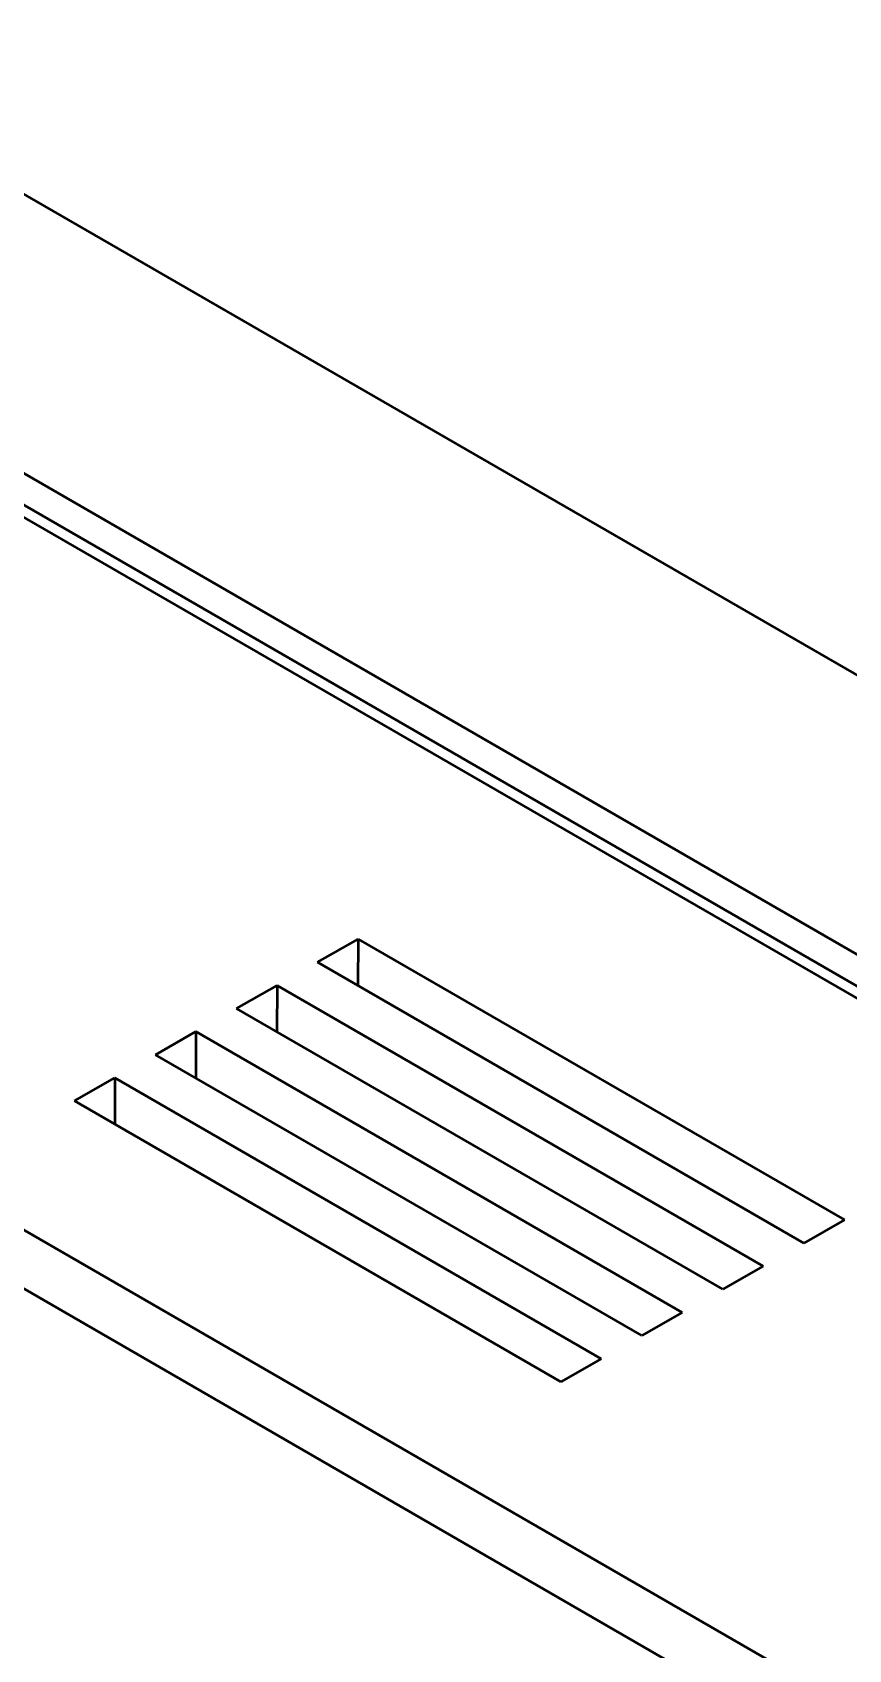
# Model space of a CAD drawing. Header units: millimetres. Extents: x -32 to 1138, y -135 to 348.
# Drawn here: x 343.02 to 365.81, y 263.84 to 308.98 of the extents above; entities that cross this region are included whole.
import ezdxf

# ---------------------------------------------------------------- set-up
doc = ezdxf.new("R2010")
doc.units = ezdxf.units.MM
doc.layers.add('외형선(ISO)', color=7, linetype='Continuous', lineweight=50)

msp = doc.modelspace()

# ---------------------------------------------------------------- linework, layer by layer
at = {"layer": '외형선(ISO)'}
for p, q in [((314.51218, 320.79155), (420.06908, 259.84824)), ((390.37072, 269.20323), (330.63434, 303.69205)), ((390.07274, 268.15142), (330.33636, 302.64024)), ((330.62977, 302.80761), (390.36615, 268.3188)), ((301.99782, 299.10676), (391.14984, 247.63481)), ((305.38348, 295.50932), (390.29286, 246.48687)), ((350.98599, 283.0299), (352.11734, 283.67528)), ((352.11734, 283.67528), (352.11066, 282.38058)), ((352.11734, 283.67528), (365.69379, 275.83691)), ((364.56244, 275.19154), (350.98599, 283.0299)), ((348.72329, 281.73915), (349.85464, 282.38453)), ((349.85464, 282.38453), (349.84796, 281.08982)), ((349.85464, 282.38453), (363.43109, 274.54616)), ((362.29974, 273.90078), (348.72329, 281.73915)), ((346.46059, 280.4484), (347.59194, 281.09378)), ((347.59194, 281.09378), (347.58525, 279.79907)), ((347.59194, 281.09378), (361.16839, 273.25541)), ((360.03704, 272.61003), (346.46059, 280.4484)), ((344.19789, 279.15765), (345.32924, 279.80302)), ((345.32924, 279.80302), (345.32255, 278.50832)), ((345.32924, 279.80302), (358.90569, 271.96466)), ((357.77434, 271.31928), (344.19789, 279.15765)), ((365.69379, 275.83691), (364.56244, 275.19154)), ((363.43109, 274.54616), (362.29974, 273.90078)), ((361.16839, 273.25541), (360.03704, 272.61003)), ((358.90569, 271.96466), (357.77434, 271.31928))]:
    msp.add_line(p, q, dxfattribs=at)

doc.saveas('drawing.dxf')
